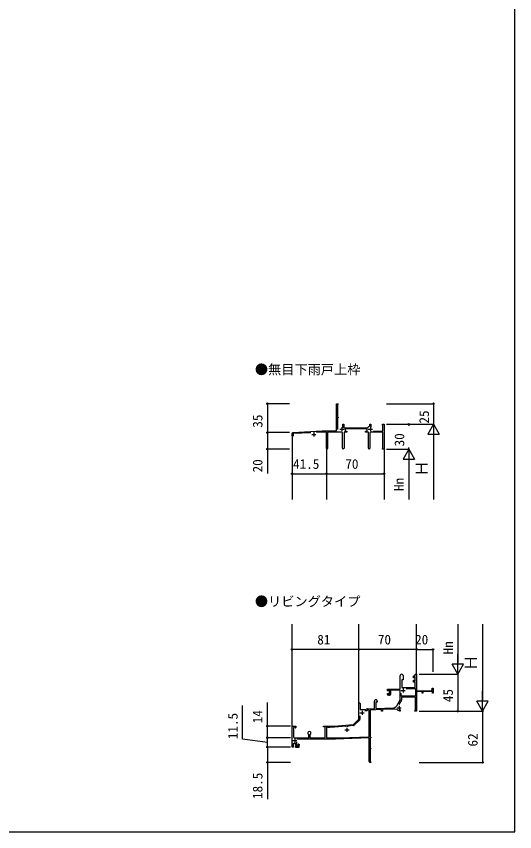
# Model space of a CAD drawing. Units: millimetres, scale not verified. Extents: x -700 to 700, y -1044 to 1038.
# Drawn here: x 95 to 700, y -1044 to -55 of the extents above; entities that cross this region are included whole.
import ezdxf
from ezdxf.enums import TextEntityAlignment as Align

# ---------------------------------------------------------------- set-up
doc = ezdxf.new("R2010")
doc.units = ezdxf.units.MM
doc.header["$LTSCALE"] = 6
for name, color, linetype in [('0-1_USER1', 3, 'Continuous'), ('0-2_YKK_11', 7, 'Continuous'), ('0-3_YKK_12', 2, 'Continuous'), ('0-4_YKK_D', 6, 'Continuous'), ('0-5_YKK_ZWAK', 7, 'Continuous')]:
    doc.layers.add(name, color=color, linetype=linetype)
doc.styles.add('ＭＳ ゴシック', font='')
doc.styles.get('ＭＳ ゴシック').set_extended_font_data('MS Gothic')

msp = doc.modelspace()

# ---------------------------------------------------------------- linework, layer by layer
at = {"layer": '0-2_YKK_11'}
for p, q in [((490.5, -553.1), (490.5, -558.1)), ((524.9, -553.1), (524.9, -558.1)), ((430, -563.6), (430, -560.749)), ((453.8, -562), (458.8, -562)), ((456.3, -559.5), (456.3, -564.5)), ((488, -555.6), (493, -555.6)), ((491.05, -578.85), (491.05, -560.3)), ((522.4, -555.6), (527.4, -555.6)), ((524.35, -560.3), (524.35, -578.85)), ((564.8, -869.9), (564.8, -874.9)), ((548.2, -878.4), (546.7, -878.4)), ((562.3, -872.4), (567.3, -872.4)), ((511, -906.886), (511, -888.5)), ((562.666, -884.461), (559.638, -889.705)), ((512.3, -899.6), (517.3, -899.6)), ((514.8, -897.1), (514.8, -902.1)), ((520.7, -897.1), (518.31, -897.1)), ((557.3, -893.5), (562.3, -893.5)), ((559.8, -891), (559.8, -896)), ((504.771, -913.529), (510.707, -907.593)), ((512.007, -908.131), (505.355, -914.783)), ((512.3, -903.11), (512.3, -907.424)), ((431.6, -918), (431.6, -928.8)), ((496.5, -917.8), (496.5, -922.8)), ((494, -920.3), (499, -920.3)), ((430.9, -933.4), (435.9, -933.4)), ((433.4, -930.9), (433.4, -935.9))]:
    msp.add_line(p, q, dxfattribs=at)
for points in [[(484, -556.9), (484, -524.8), (486, -524.8), (486, -525.5), (485.2, -525.5), (485.2, -541.1), (486, -541.1), (486, -541.8), (485.2, -541.8), (485.2, -556.1)], [(491.65, -554.039), (491.65, -549.8), (492.65, -549.8), (492.65, -553.226), (492.862, -553.513), (493.009, -553.614)], [(524.163, -552.178), (524.4, -551.885), (524.4, -549.8), (525.4, -549.8), (525.4, -553.21)], [(528.41, -558.1), (540.1, -558.1), (540.1, -551), (539.8, -550.7), (539.5, -550.4), (539.5, -549.8), (541.5, -549.8), (541.5, -579.8), (539.8, -579.8), (539.8, -579.1), (539.95, -578.84), (540.1, -578.58), (540.1, -559.3), (525.35, -559.3)], [(430.948, -559.75), (466.254, -557.9), (483, -557.9)], [(452.732, -560.011), (431.4, -561.129), (431.4, -563.6)], [(471.5, -579.1), (471.5, -559.3), (466.291, -559.3), (459.482, -559.657)], [(490.05, -559.3), (472.9, -559.3), (472.9, -579.1)], [(522.45, -578.85), (522.45, -559.3), (519.1, -559.3), (519.1, -558.3), (521.1, -558.3), (521.1, -555.3), (494.3, -555.3), (494.3, -558.3), (496.3, -558.3), (496.3, -559.3), (492.95, -559.3), (492.95, -578.85)], [(493.187, -553.863), (493.439, -554), (521.609, -554), (521.869, -553.85)], [(545.7, -877.4), (545.7, -876.1), (546.5, -876.1), (546.5, -877.2), (548, -877.2), (548, -872), (546.5, -872), (546.5, -873.1), (545.7, -873.1), (545.7, -870.8), (561.2, -870.8), (561.2, -854.5)], [(564.6, -854.5), (564.6, -859.8), (563, -859.8), (563, -868.8), (579.3, -868.8), (579.3, -862.4), (577.1, -862.4), (577.1, -860.1), (577.9, -860.1), (577.9, -861.2), (579.3, -861.2), (579.3, -856), (577.9, -856), (577.9, -857.1), (577.1, -857.1), (577.1, -854.8), (579.3, -854.8), (579.3, -852.8), (581, -852.8), (581, -872.8), (599, -872.8), (600, -871.8), (600, -869.8), (601, -869.8), (601, -875.8), (600.1, -875.8), (600.1, -873.9), (588.5, -873.9), (588.5, -875.8), (587.7, -875.8), (587.7, -873.9), (581, -873.9), (581, -897.8), (579, -897.8), (579, -896.9), (579.8, -896.9), (579.8, -880.6), (562.8, -880.6), (562.8, -883.961)], [(568.199, -870), (579.8, -870), (579.8, -879.4), (562.4, -879.4), (562.4, -875.799)], [(556.946, -891.168), (561.2, -883.8), (561.2, -872), (549.2, -872), (549.2, -877.4)], [(512.4, -888.5), (512.4, -895.8), (520.027, -895.8), (520.321, -895.561)], [(521.265, -894.766), (529.8, -894.468), (529.8, -885.5)], [(533.2, -885.5), (533.2, -886.8), (531.5, -886.8), (531.5, -894.409), (552.79, -893.665)], [(495.7, -916.6), (495.7, -915.863), (481.557, -917.1), (475.792, -917.1), (475.496, -917.35), (475.2, -917.6), (473.8, -917.6), (473.504, -917.35), (473.208, -917.1), (471.5, -917.1), (471.5, -930.1), (488.205, -930.1), (523.4, -928.871), (523.4, -895.993), (521.4, -896.062), (521.4, -896.4)], [(557.127, -895.259), (556.866, -895.124), (539.7, -895.724), (539.7, -897.8), (538.5, -897.8), (538.5, -895.765), (524.7, -896.247), (524.7, -929.3), (525.5, -929.3), (525.5, -930), (524.7, -930), (524.7, -942.8), (525.5, -942.8), (525.5, -943.5), (524.7, -943.5), (524.7, -959.1), (525.5, -959.1), (525.5, -959.8), (524.5, -959.8)], [(560.9, -895.694), (560.9, -897.8), (560.1, -897.8), (560.1, -897), (559.8, -896.7)], [(432, -936.608), (431.3, -937.066), (431.3, -940.1), (431.5, -940.3), (431.7, -940.5), (431.7, -941.3), (430, -941.3), (430, -915.8), (434.5, -915.8), (434.5, -917.3)], [(433.5, -917.3), (433.2, -917), (432.6, -917)], [(470, -929.1), (470, -916.8), (468, -916.8), (468, -915.8), (474.042, -915.8), (474.225, -915.92), (474.775, -915.92), (474.958, -915.8), (481.5, -915.8), (504.151, -913.818)], [(504.735, -915.072), (497.3, -915.723), (497.3, -916.6)], [(432.6, -929.8), (446.8, -929.8), (446.994, -929.95), (447.187, -930.1), (450.45, -930.1), (450.45, -926.229), (450.266, -925.952)], [(449.694, -925.58), (449.6, -925.362), (449.6, -923.038), (449.694, -922.82)], [(451.734, -925.952), (451.55, -926.229), (451.55, -930.1), (469, -930.1)], [(452.306, -922.82), (452.4, -923.038), (452.4, -925.362), (452.306, -925.58)], [(437.9, -937.6), (438.5, -937.6), (438.5, -938.5), (438.35, -938.694), (438.2, -938.887), (438.2, -941.6), (434.3, -941.6), (434.3, -937.38), (433.75, -936.882)], [(435.5, -934.95), (435.5, -940.4), (436.5, -940.4), (437.2, -939.188), (437.2, -938.3)], [(523.5, -958.8), (523.5, -930.168), (482.5, -931.6), (435.798, -931.6)]]:
    msp.add_lwpolyline(points, dxfattribs=at)
for centre, radius, start, end in [((490.5, -555.6), 3.2, 32.87839, 38.36652), ((524.9, -555.6), 3.5, 102.1532, 150.00028), ((431, -560.749), 1, 93.00003, 180), ((483, -556.9), 1, 270.00001, 359.99999), ((490.05, -560.3), 1, 0.00001, 89.99999), ((525.35, -560.3), 1, 90.00001, 179.99999), ((430.7, -563.6), 0.7, 179.99999, 0.00001), ((472.2, -579.1), 0.7, 179.99999, 0.00001), ((492, -578.85), 0.95, 179.99999, 0.00001), ((523.4, -578.85), 0.95, 179.99999, 0.00001), ((562.9, -854.5), 1.7, 359.99999, 180.00001), ((546.7, -877.4), 1, 180.00001, 269.99999), ((548.2, -877.4), 1, 270.00001, 359.99999), ((511.7, -888.5), 0.7, 359.99999, 180.00001), ((531.5, -885.5), 1.7, 359.99999, 180.00001), ((561.8, -883.961), 1, 329.99995, 359.99996), ((521.3, -895.766), 1, 91.99999, 168.20705), ((520.7, -896.4), 0.7, 270.00001, 359.99999), ((552.616, -888.668), 5, 271.99999, 330), ((559.8, -893.5), 3.2, 213.34525, 270), ((510, -906.886), 1, 315.00003, 0.00002), ((511.3, -907.424), 1, 315.00003, 0.00002), ((432.6, -918), 1, 90.00001, 179.99999), ((434, -917.3), 0.5, 179.99999, 0.00001), ((504.064, -912.822), 1, 275, 315.00002), ((504.648, -914.076), 1, 275, 315.00002), ((432.6, -928.8), 1, 180.00001, 269.99999), ((451, -924.2), 1.9, 46.56745, 133.43255), ((451, -924.2), 1.9, 226.56747, 247.27158), ((451, -924.2), 1.9, 292.72842, 313.43253), ((469, -929.1), 1, 270.00001, 359.99999), ((433.4, -933.4), 3.5, 246.42183, 275.73916), ((437.9, -938.3), 0.7, 90.00001, 179.99999), ((524.5, -958.8), 1, 180.00001, 269.99999)]:
    msp.add_arc(centre, radius, start, end, dxfattribs=at)
at = {"layer": '0-3_YKK_12'}
for p, q in [((430, -564), (430, -640.8)), ((471.5, -579.5), (471.5, -640.8)), ((541.5, -579.5), (541.5, -640.8)), ((430, -916.6), (430, -792.1)), ((511, -888.8), (511, -792.1)), ((581, -853.1), (581, -792.1))]:
    msp.add_line(p, q, dxfattribs=at)
at = {"layer": '0-4_YKK_D'}
for p, q in [((427, -524.8), (399, -524.8)), ((400, -524.8), (400, -559.8)), ((544.5, -524.8), (602.5, -524.8)), ((601.5, -524.8), (601.5, -549.8)), ((544.5, -549.8), (602.5, -549.8)), ((544.5, -549.8), (572.5, -549.8)), ((544.5, -549.8), (602.5, -549.8)), ((571.5, -549.8), (571.5, -551.664)), ((601.5, -549.8), (594.5, -561.924)), ((601.5, -549.8), (608.5, -561.924)), ((601.5, -549.8), (601.5, -574.049)), ((427, -559.8), (399, -559.8)), ((427, -559.8), (399, -559.8)), ((594.5, -561.924), (608.5, -561.924)), ((601.5, -563.8), (601.5, -640.8)), ((427, -579.8), (399, -579.8)), ((430, -582.8), (430, -610.8)), ((471.5, -582.8), (471.5, -610.8)), ((471.5, -582.8), (471.5, -610.8)), ((541.5, -582.8), (541.5, -610.8)), ((544.5, -579.8), (572.5, -579.8)), ((544.5, -579.8), (572.5, -579.8)), ((571.5, -579.8), (564.5, -591.924)), ((571.5, -579.8), (571.5, -577.936)), ((571.5, -579.8), (578.5, -591.924)), ((571.5, -579.8), (571.5, -604.049)), ((564.5, -591.924), (578.5, -591.924)), ((571.5, -593.8), (571.5, -640.8)), ((430, -609.8), (471.5, -609.8)), ((471.5, -609.8), (541.5, -609.8)), ((631, -792.1), (631, -838.8)), ((661, -792.1), (661, -883.8)), ((430, -849.8), (430, -821.8)), ((511, -822.8), (430, -822.8)), ((511, -849.8), (511, -821.8)), ((511, -849.8), (511, -821.8)), ((581, -822.8), (511, -822.8)), ((581, -849.8), (581, -821.8)), ((581, -849.8), (581, -821.8)), ((581, -822.8), (601, -822.8)), ((601, -849.8), (601, -821.8)), ((631, -852.8), (631, -828.551)), ((631, -852.8), (624, -840.676)), ((638, -840.676), (624, -840.676)), ((631, -852.8), (638, -840.676)), ((584, -852.8), (632, -852.8)), ((584, -852.8), (632, -852.8)), ((631, -852.8), (631, -897.8)), ((661, -897.8), (661, -873.551)), ((661, -897.8), (654, -885.676)), ((668, -885.676), (654, -885.676)), ((661, -897.8), (668, -885.676)), ((584, -897.8), (632, -897.8)), ((584, -897.8), (662, -897.8)), ((584, -897.8), (662, -897.8)), ((661, -897.8), (661, -959.8)), ((428, -915.8), (399, -915.8)), ((428, -929.8), (399, -929.8)), ((428, -929.8), (399, -929.8)), ((400, -941.3), (400, -929.8)), ((428, -941.3), (399, -941.3)), ((428, -941.3), (399, -941.3)), ((428, -959.8), (399, -959.8)), ((584, -959.8), (662, -959.8))]:
    msp.add_line(p, q, dxfattribs=at)
for points in [[(400, -559.8), (400, -579.8), (400, -609.473)], [(400, -929.8), (400, -915.8), (400, -887.309)], [(400, -935.55), (370, -931.725), (370, -890.725)], [(400, -941.3), (400, -959.8), (400, -1004.2)]]:
    msp.add_lwpolyline(points, dxfattribs=at)
for centre in [(400, -524.8), (601.5, -524.8), (571.5, -549.8), (400, -559.8), (400, -559.8), (400, -579.8), (430, -609.8), (471.5, -609.8), (471.5, -609.8), (541.5, -609.8), (430, -822.8), (511, -822.8), (511, -822.8), (581, -822.8), (581, -822.8), (601, -822.8), (631, -897.8), (400, -915.8), (400, -929.8), (400, -929.8), (400, -941.3), (400, -941.3), (400, -959.8), (661, -959.8)]:
    msp.add_circle(centre, 0.85, dxfattribs=at)
at = {"layer": '0-5_YKK_ZWAK'}
msp.add_lwpolyline([(-700, -1043.8), (700, -1043.8), (700, 996.2)], dxfattribs=at)

# ---------------------------------------------------------------- texts
at = {"layer": '0-1_USER1', "style": 'ＭＳ ゴシック'}
for s, p in [('●無目下雨戸上枠', (384.818, -492.709)), ('●リビングタイプ', (384.818, -773.982))]:
    msp.add_text(s, height=11.73, dxfattribs=at).set_placement(p, align=Align.BOTTOM_LEFT)
at = {"layer": '0-4_YKK_D', "style": 'ＭＳ ゴシック'}
for s, height, p in [('35', 11.73, (397.5, -553.936)), ('25', 11.73, (599.5, -548.936)), ('30', 11.73, (569.5, -576.618)), ('20', 11.73, (397.5, -608.155)), ('Ｈ', 14.66, (599, -613.436)), ('Hn', 11.73, (569, -630.709)), ('Hn', 11.73, (628.5, -828.859)), ('Ｈ', 14.66, (658.5, -849.086)), ('45', 11.73, (628.5, -886.755)), ('14', 11.73, (397.5, -912.355)), ('11.5', 11.73, (367.5, -931.68)), ('62', 11.73, (658.5, -940.482)), ('18.5', 11.73, (397.5, -1004.155))]:
    msp.add_text(s, height=height, rotation=90, dxfattribs=at).set_placement(p, align=Align.BOTTOM_LEFT)
for s, p in [('41.5', (431.114, -607.3)), ('70', (494.5, -607.3)), ('81', (460.5, -820.3)), ('70', (534, -820.3)), ('20', (579.182, -820.3))]:
    msp.add_text(s, height=11.73, dxfattribs=at).set_placement(p, align=Align.BOTTOM_LEFT)

doc.saveas('drawing.dxf')
